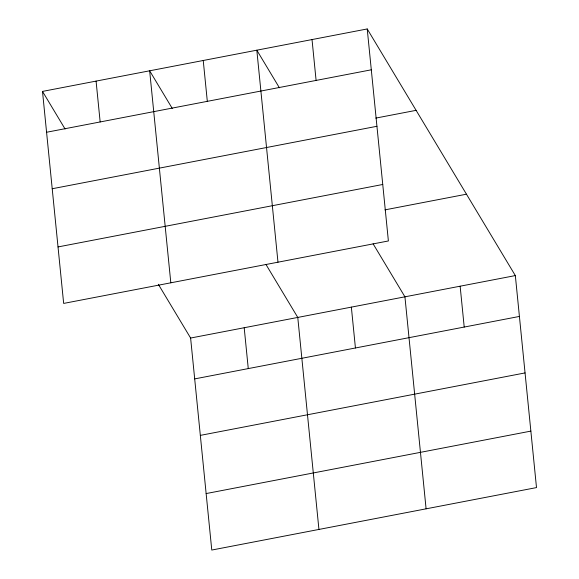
<?xml version="1.0" encoding="UTF-8"?>
<svg xmlns="http://www.w3.org/2000/svg" width="579" height="579" viewBox="0 0 579 579"><rect width="100%" height="100%" fill="white"/><g stroke="black" fill="none" stroke-linecap="round" stroke-linejoin="round"><path stroke-width="0.87" d="M367.224 28.95L388.386 240.958L63.661 303.418L42.499 91.41L367.224 28.95L515.339 275.582L536.501 487.59L211.776 550.05L190.614 338.042L158.335 284.296M46.581 132.258L371.305 69.806M375.793 118.094L416.106 110.343M52.219 188.74L376.943 126.287M58.023 246.936L382.748 184.477M384.97 209.866L466.464 194.197M190.614 338.042L515.339 275.582M194.689 378.898L519.414 316.438M200.327 435.379L525.052 372.919M206.138 493.569L530.863 431.109M279.411 87.805L256.815 50.185L277.978 262.193M373.115 243.839L404.931 296.817L426.093 508.825M172.252 108.418L149.657 70.797L170.819 282.805M265.956 264.451L297.772 317.43L318.935 529.438M42.499 91.41L65.094 129.03M460.139 286.2L464.213 327.055M351.352 307.123L355.434 347.979M312.023 39.567L316.098 80.423M244.193 327.736L248.268 368.591M203.236 60.491L207.318 101.347M96.078 81.103L100.16 121.959"/></g></svg>
